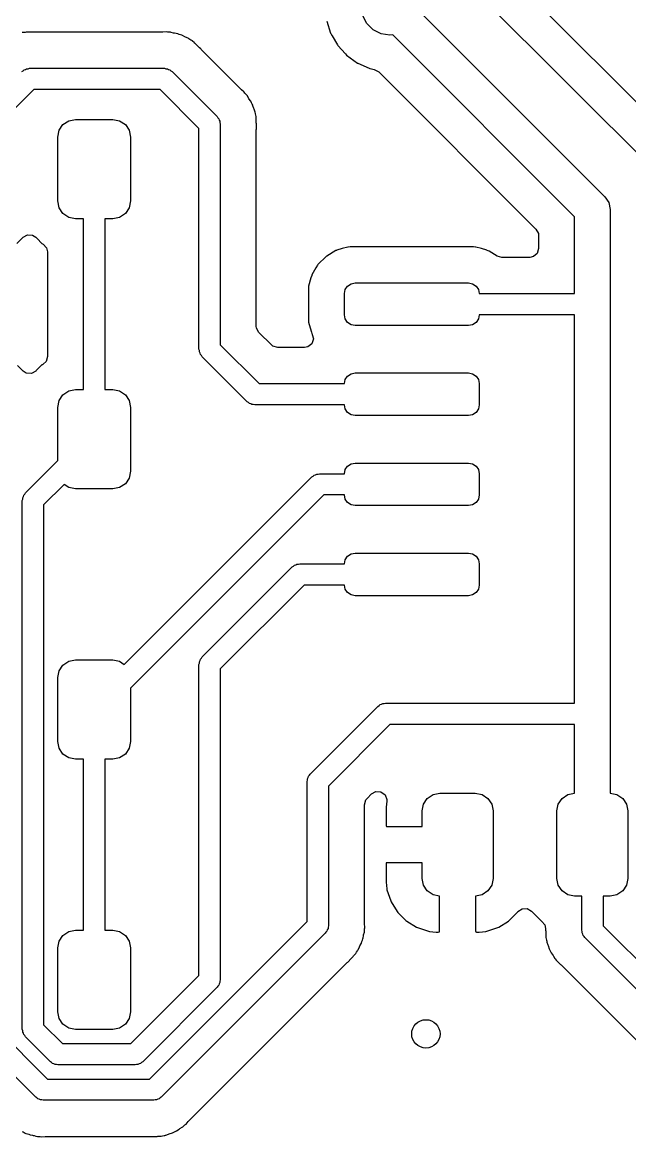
# Model space of a CAD drawing. Extents: x 51 to 243, y -135 to -54.
# Drawn here: x 162.46 to 171.02, y -126.67 to -110.96 of the extents above; entities that cross this region are included whole.
import ezdxf

# ---------------------------------------------------------------- set-up
doc = ezdxf.new("R2010")
doc.units = 0
doc.layers.add('BLACK', color=7, linetype='CONTINUOUS')

msp = doc.modelspace()

# ---------------------------------------------------------------- linework, layer by layer
at = {"layer": 'BLACK', "linetype": 'CONTINUOUS'}
for p, q in [((169.099, -110.071), (172.582, -113.554)), ((172.155, -113.835), (168.672, -110.352)), ((167.316, -110.979), (167.26, -110.868)), ((168.034, -110.784), (170.672, -113.422)), ((166.751, -110.947), (166.805, -111.116)), ((167.405, -111.068), (167.316, -110.979)), ((167.516, -111.124), (167.405, -111.068)), ((162.502, -111.103), (162.456, -111.104)), ((162.514, -111.102), (162.502, -111.103)), ((162.515, -111.102), (162.514, -111.102)), ((162.519, -111.102), (162.515, -111.102)), ((162.515, -111.102), (162.515, -111.102)), ((162.548, -111.102), (162.519, -111.102)), ((162.552, -111.101), (162.548, -111.102)), ((162.615, -111.099), (162.552, -111.101)), ((162.622, -111.099), (162.615, -111.099)), ((162.615, -111.099), (162.615, -111.099)), ((162.63, -111.101), (162.622, -111.099)), ((162.642, -111.102), (162.63, -111.101)), ((164.428, -111.102), (162.642, -111.102)), ((164.44, -111.101), (164.428, -111.102)), ((164.486, -111.097), (164.44, -111.101)), ((164.507, -111.1), (164.486, -111.097)), ((164.527, -111.102), (164.507, -111.1)), ((164.548, -111.102), (164.527, -111.102)), ((164.559, -111.104), (164.548, -111.102)), ((164.593, -111.113), (164.559, -111.104)), ((164.605, -111.115), (164.593, -111.113)), ((164.65, -111.123), (164.605, -111.115)), ((164.67, -111.131), (164.65, -111.123)), ((164.689, -111.138), (164.67, -111.131)), ((164.709, -111.143), (164.689, -111.138)), ((164.716, -111.147), (164.709, -111.143)), ((164.75, -111.165), (164.716, -111.147)), ((164.716, -111.147), (164.716, -111.147)), ((164.76, -111.17), (164.75, -111.165)), ((164.796, -111.186), (164.76, -111.17)), ((164.803, -111.189), (164.796, -111.186)), ((164.796, -111.186), (164.796, -111.186)), ((164.809, -111.194), (164.803, -111.189)), ((164.82, -111.202), (164.809, -111.194)), ((164.836, -111.213), (164.82, -111.202)), ((164.848, -111.219), (164.836, -111.213)), ((164.855, -111.223), (164.848, -111.219)), ((164.886, -111.252), (164.855, -111.223)), ((166.805, -111.116), (166.809, -111.121)), ((166.809, -111.121), (166.809, -111.121)), ((166.809, -111.121), (166.826, -111.151)), ((166.826, -111.151), (166.901, -111.281)), ((167.64, -111.144), (167.516, -111.124)), ((167.68, -111.138), (167.64, -111.144)), ((170.245, -113.703), (167.68, -111.138)), ((164.889, -111.255), (164.886, -111.252)), ((164.898, -111.262), (164.889, -111.255)), ((164.901, -111.265), (164.898, -111.262)), ((164.922, -111.286), (164.901, -111.265)), ((164.925, -111.288), (164.922, -111.286)), ((164.959, -111.321), (164.925, -111.288)), ((164.976, -111.337), (164.959, -111.321)), ((164.981, -111.344), (164.976, -111.337)), ((164.989, -111.352), (164.981, -111.344)), ((164.981, -111.344), (164.981, -111.344)), ((165.539, -111.903), (164.989, -111.352)), ((166.901, -111.281), (166.905, -111.286)), ((166.905, -111.286), (166.905, -111.286)), ((166.905, -111.286), (167.015, -111.408)), ((167.015, -111.408), (167.029, -111.423)), ((167.029, -111.423), (167.183, -111.535)), ((167.183, -111.535), (167.189, -111.538)), ((167.189, -111.538), (167.189, -111.538)), ((167.189, -111.538), (167.348, -111.609)), ((162.454, -111.654), (162.471, -111.644)), ((162.471, -111.644), (162.485, -111.63)), ((162.485, -111.63), (162.504, -111.625)), ((162.504, -111.625), (162.521, -111.615)), ((162.521, -111.615), (162.541, -111.615)), ((162.541, -111.615), (162.56, -111.61)), ((162.56, -111.61), (164.465, -111.61)), ((164.465, -111.61), (164.484, -111.615)), ((164.484, -111.615), (164.504, -111.615)), ((164.504, -111.615), (164.521, -111.625)), ((164.521, -111.625), (164.54, -111.63)), ((164.54, -111.63), (164.554, -111.644)), ((164.554, -111.644), (164.571, -111.654)), ((164.571, -111.654), (165.206, -112.289)), ((167.348, -111.609), (167.358, -111.613)), ((167.358, -111.613), (167.364, -111.614)), ((167.364, -111.614), (167.364, -111.614)), ((167.364, -111.614), (167.421, -111.626)), ((167.421, -111.626), (167.484, -111.66)), ((167.484, -111.66), (169.7, -113.876)), ((162.622, -111.91), (162.104, -112.428)), ((164.403, -111.91), (162.622, -111.91)), ((164.95, -112.457), (164.403, -111.91)), ((165.548, -111.911), (165.539, -111.903)), ((165.584, -111.941), (165.548, -111.911)), ((165.589, -111.947), (165.584, -111.941)), ((165.596, -111.958), (165.589, -111.947)), ((165.609, -111.973), (165.596, -111.958)), ((165.624, -111.988), (165.609, -111.973)), ((165.628, -111.995), (165.624, -111.988)), ((165.648, -112.028), (165.628, -111.995)), ((165.628, -111.995), (165.628, -111.995)), ((165.654, -112.038), (165.648, -112.028)), ((165.682, -112.075), (165.654, -112.038)), ((165.69, -112.095), (165.682, -112.075)), ((165.698, -112.113), (165.69, -112.095)), ((165.709, -112.131), (165.698, -112.113)), ((165.711, -112.139), (165.709, -112.131)), ((165.722, -112.176), (165.711, -112.139)), ((165.711, -112.139), (165.711, -112.139)), ((165.726, -112.187), (165.722, -112.176)), ((163.114, -112.349), (163.21, -112.33)), ((163.21, -112.33), (163.735, -112.33)), ((163.735, -112.33), (163.831, -112.349)), ((165.206, -112.289), (165.216, -112.306)), ((165.216, -112.306), (165.23, -112.32)), ((165.23, -112.32), (165.235, -112.339)), ((165.743, -112.23), (165.726, -112.187)), ((165.745, -112.248), (165.743, -112.23)), ((165.746, -112.251), (165.745, -112.248)), ((165.75, -112.271), (165.746, -112.251)), ((165.756, -112.291), (165.75, -112.271)), ((165.757, -112.322), (165.756, -112.291)), ((165.757, -112.337), (165.757, -112.322)), ((162.96, -112.58), (162.979, -112.484)), ((162.979, -112.484), (163.033, -112.403)), ((163.033, -112.403), (163.114, -112.349)), ((163.831, -112.349), (163.912, -112.403)), ((163.912, -112.403), (163.966, -112.484)), ((163.966, -112.484), (163.985, -112.58)), ((164.95, -115.57), (164.95, -112.457)), ((165.235, -112.339), (165.245, -112.356)), ((165.245, -112.356), (165.245, -112.376)), ((165.245, -112.376), (165.25, -112.395)), ((165.25, -112.395), (165.25, -115.508)), ((165.758, -112.349), (165.757, -112.337)), ((165.758, -112.354), (165.758, -112.349)), ((165.758, -112.383), (165.758, -112.354)), ((165.759, -112.387), (165.758, -112.383)), ((165.758, -112.477), (165.759, -112.465)), ((165.758, -115.245), (165.758, -112.477)), ((165.76, -112.432), (165.759, -112.387)), ((165.759, -112.465), (165.761, -112.457)), ((165.761, -112.457), (165.76, -112.432)), ((162.96, -113.48), (162.96, -112.58)), ((163.985, -112.58), (163.985, -113.48)), ((170.672, -113.422), (170.672, -113.422)), ((170.672, -113.422), (170.726, -113.503)), ((162.979, -113.576), (162.96, -113.48)), ((163.033, -113.657), (162.979, -113.576)), ((163.966, -113.576), (163.912, -113.657)), ((163.985, -113.48), (163.966, -113.576)), ((170.726, -113.503), (170.745, -113.599)), ((163.114, -113.711), (163.033, -113.657)), ((163.21, -113.73), (163.114, -113.711)), ((163.322, -113.73), (163.21, -113.73)), ((163.322, -116.14), (163.322, -113.73)), ((163.735, -113.73), (163.623, -113.73)), ((163.623, -113.73), (163.623, -116.14)), ((163.831, -113.711), (163.735, -113.73)), ((163.912, -113.657), (163.831, -113.711)), ((170.245, -114.785), (170.245, -113.703)), ((170.745, -113.599), (170.745, -121.83)), ((169.7, -113.876), (169.734, -113.939)), ((162.384, -114.078), (162.471, -113.992)), ((162.471, -113.992), (162.533, -113.958)), ((162.533, -113.958), (162.604, -113.963)), ((162.604, -113.963), (162.649, -113.992)), ((162.649, -113.992), (162.667, -114.009)), ((162.667, -114.009), (162.737, -114.079)), ((169.734, -113.939), (169.736, -113.965)), ((169.736, -113.965), (169.736, -114.15)), ((162.737, -114.079), (162.754, -114.09)), ((162.754, -114.09), (162.802, -114.143)), ((162.802, -114.143), (162.814, -114.197)), ((162.814, -114.197), (162.814, -115.673)), ((166.88, -114.18), (166.75, -114.257)), ((166.886, -114.176), (166.88, -114.18)), ((166.88, -114.18), (166.88, -114.18)), ((166.894, -114.174), (166.886, -114.176)), ((166.97, -114.152), (166.894, -114.174)), ((166.894, -114.174), (166.894, -114.174)), ((167.046, -114.129), (166.97, -114.152)), ((167.053, -114.129), (167.046, -114.129)), ((167.081, -114.127), (167.053, -114.129)), ((167.053, -114.129), (167.053, -114.129)), ((167.083, -114.126), (167.081, -114.127)), ((167.081, -114.127), (167.081, -114.127)), ((168.817, -114.126), (167.083, -114.126)), ((168.819, -114.127), (168.817, -114.126)), ((168.847, -114.129), (168.819, -114.127)), ((168.819, -114.127), (168.819, -114.127)), ((168.854, -114.129), (168.847, -114.129)), ((168.847, -114.129), (168.847, -114.129)), ((168.93, -114.152), (168.854, -114.129)), ((169.006, -114.174), (168.93, -114.152)), ((169.014, -114.176), (169.006, -114.174)), ((169.006, -114.174), (169.006, -114.174)), ((169.038, -114.19), (169.014, -114.176)), ((169.154, -114.259), (169.038, -114.19)), ((169.736, -114.15), (169.716, -114.219)), ((166.743, -114.261), (166.626, -114.378)), ((166.75, -114.257), (166.743, -114.261)), ((166.75, -114.257), (166.75, -114.257)), ((169.218, -114.276), (169.154, -114.259)), ((169.611, -114.276), (169.218, -114.276)), ((169.663, -114.265), (169.611, -114.276)), ((169.716, -114.219), (169.663, -114.265)), ((166.539, -114.529), (166.528, -114.565)), ((166.541, -114.521), (166.539, -114.529)), ((166.539, -114.529), (166.539, -114.529)), ((166.599, -114.423), (166.541, -114.521)), ((166.622, -114.385), (166.599, -114.423)), ((166.626, -114.378), (166.622, -114.385)), ((166.622, -114.385), (166.622, -114.385)), ((166.494, -114.688), (166.492, -114.716)), ((166.528, -114.565), (166.494, -114.681)), ((166.494, -114.681), (166.494, -114.688)), ((166.494, -114.688), (166.494, -114.688)), ((167.011, -114.728), (167.044, -114.679)), ((167.044, -114.679), (167.093, -114.646)), ((167.093, -114.646), (167.15, -114.635)), ((167.15, -114.635), (168.75, -114.635)), ((168.75, -114.635), (168.807, -114.646)), ((168.807, -114.646), (168.856, -114.679)), ((168.856, -114.679), (168.889, -114.728)), ((166.492, -114.716), (166.492, -114.718)), ((166.492, -114.718), (166.492, -115.152)), ((167, -114.785), (167.011, -114.728)), ((167, -115.085), (167, -114.785)), ((168.889, -114.728), (168.9, -114.785)), ((168.9, -114.785), (170.245, -114.785)), ((166.492, -115.152), (166.492, -115.154)), ((166.492, -115.154), (166.492, -115.154)), ((166.492, -115.154), (166.494, -115.177)), ((167.011, -115.142), (167, -115.085)), ((167.044, -115.191), (167.011, -115.142)), ((168.889, -115.142), (168.856, -115.191)), ((168.9, -115.085), (168.889, -115.142)), ((170.245, -115.085), (168.9, -115.085)), ((170.245, -120.561), (170.245, -115.085)), ((170.245, -115.085), (170.245, -115.085)), ((165.761, -115.272), (165.758, -115.245)), ((165.795, -115.334), (165.761, -115.272)), ((166.494, -115.177), (166.494, -115.189)), ((166.494, -115.189), (166.518, -115.269)), ((166.518, -115.269), (166.535, -115.33)), ((167.093, -115.224), (167.044, -115.191)), ((167.15, -115.235), (167.093, -115.224)), ((168.75, -115.235), (167.15, -115.235)), ((168.807, -115.224), (168.75, -115.235)), ((168.856, -115.191), (168.807, -115.224)), ((165.971, -115.51), (165.795, -115.334)), ((166.535, -115.33), (166.541, -115.349)), ((166.563, -115.425), (166.54, -115.493)), ((166.541, -115.349), (166.545, -115.356)), ((166.545, -115.356), (166.546, -115.357)), ((166.546, -115.357), (166.548, -115.363)), ((166.548, -115.363), (166.547, -115.363)), ((166.547, -115.363), (166.563, -115.425)), ((164.955, -115.589), (164.95, -115.57)), ((164.955, -115.609), (164.955, -115.589)), ((164.965, -115.626), (164.955, -115.609)), ((164.97, -115.645), (164.965, -115.626)), ((165.25, -115.508), (165.797, -116.055)), ((165.992, -115.526), (165.971, -115.51)), ((166.06, -115.546), (165.992, -115.526)), ((166.437, -115.546), (166.06, -115.546)), ((166.485, -115.537), (166.437, -115.546)), ((166.54, -115.493), (166.485, -115.537)), ((162.742, -115.788), (162.736, -115.792)), ((162.754, -115.78), (162.742, -115.788)), ((162.742, -115.788), (162.742, -115.788)), ((162.794, -115.741), (162.754, -115.78)), ((162.814, -115.673), (162.794, -115.741)), ((164.984, -115.659), (164.97, -115.645)), ((164.994, -115.676), (164.984, -115.659)), ((165.629, -116.311), (164.994, -115.676)), ((162.471, -115.878), (162.394, -115.801)), ((162.516, -115.907), (162.471, -115.878)), ((162.587, -115.912), (162.516, -115.907)), ((162.649, -115.878), (162.587, -115.912)), ((162.657, -115.87), (162.649, -115.878)), ((162.736, -115.792), (162.657, -115.87)), ((167.044, -115.949), (167.093, -115.916)), ((167.093, -115.916), (167.15, -115.905)), ((167.15, -115.905), (168.75, -115.905)), ((168.75, -115.905), (168.807, -115.916)), ((168.807, -115.916), (168.856, -115.949)), ((165.797, -116.055), (167, -116.055)), ((167, -116.055), (167.011, -115.998)), ((167.011, -115.998), (167.044, -115.949)), ((168.856, -115.949), (168.889, -115.998)), ((168.889, -115.998), (168.9, -116.055)), ((168.9, -116.055), (168.9, -116.355)), ((162.979, -116.294), (163.033, -116.213)), ((163.033, -116.213), (163.114, -116.159)), ((163.114, -116.159), (163.21, -116.14)), ((163.21, -116.14), (163.322, -116.14)), ((163.623, -116.14), (163.735, -116.14)), ((163.735, -116.14), (163.831, -116.159)), ((163.831, -116.159), (163.912, -116.213)), ((163.912, -116.213), (163.966, -116.294)), ((162.96, -116.39), (162.979, -116.294)), ((162.96, -117.14), (162.96, -116.39)), ((163.966, -116.294), (163.985, -116.39)), ((163.985, -116.39), (163.985, -117.29)), ((165.646, -116.321), (165.629, -116.311)), ((165.66, -116.335), (165.646, -116.321)), ((165.679, -116.34), (165.66, -116.335)), ((165.696, -116.35), (165.679, -116.34)), ((165.716, -116.35), (165.696, -116.35)), ((165.735, -116.355), (165.716, -116.35)), ((167, -116.355), (165.735, -116.355)), ((167.011, -116.412), (167, -116.355)), ((167.044, -116.461), (167.011, -116.412)), ((168.889, -116.412), (168.856, -116.461)), ((168.9, -116.355), (168.889, -116.412)), ((167.093, -116.494), (167.044, -116.461)), ((167.15, -116.505), (167.093, -116.494)), ((168.75, -116.505), (167.15, -116.505)), ((168.807, -116.494), (168.75, -116.505)), ((168.856, -116.461), (168.807, -116.494)), ((162.504, -117.596), (162.96, -117.14)), ((167.044, -117.219), (167.093, -117.186)), ((167.093, -117.186), (167.15, -117.175)), ((167.15, -117.175), (168.75, -117.175)), ((168.75, -117.175), (168.807, -117.186)), ((168.807, -117.186), (168.856, -117.219)), ((163.985, -117.29), (163.966, -117.386)), ((166.541, -117.369), (166.559, -117.359)), ((166.559, -117.359), (166.572, -117.345)), ((166.572, -117.345), (166.592, -117.34)), ((166.592, -117.34), (166.609, -117.33)), ((166.609, -117.33), (166.628, -117.33)), ((166.628, -117.33), (166.647, -117.325)), ((166.647, -117.325), (167, -117.325)), ((167, -117.325), (167.011, -117.268)), ((167.011, -117.268), (167.044, -117.219)), ((168.856, -117.219), (168.889, -117.268)), ((168.889, -117.268), (168.9, -117.325)), ((168.9, -117.325), (168.9, -117.625)), ((163.048, -117.477), (162.76, -117.764)), ((163.114, -117.521), (163.048, -117.477)), ((163.912, -117.467), (163.831, -117.521)), ((163.897, -120.013), (166.541, -117.369)), ((163.966, -117.386), (163.912, -117.467)), ((162.466, -117.663), (162.475, -117.646)), ((162.466, -117.683), (162.466, -117.663)), ((162.475, -117.646), (162.481, -117.627)), ((162.481, -117.627), (162.495, -117.613)), ((162.495, -117.613), (162.504, -117.596)), ((163.21, -117.54), (163.114, -117.521)), ((163.735, -117.54), (163.21, -117.54)), ((163.831, -117.521), (163.735, -117.54)), ((166.71, -117.625), (163.985, -120.35)), ((167, -117.625), (166.71, -117.625)), ((167.011, -117.682), (167, -117.625)), ((168.9, -117.625), (168.889, -117.682)), ((162.46, -117.702), (162.466, -117.683)), ((162.46, -125.158), (162.46, -117.702)), ((162.76, -117.764), (162.76, -125.096)), ((167.044, -117.731), (167.011, -117.682)), ((167.093, -117.764), (167.044, -117.731)), ((167.15, -117.775), (167.093, -117.764)), ((168.75, -117.775), (167.15, -117.775)), ((168.807, -117.764), (168.75, -117.775)), ((168.856, -117.731), (168.807, -117.764)), ((168.889, -117.682), (168.856, -117.731)), ((167.044, -118.489), (167.093, -118.456)), ((167.093, -118.456), (167.15, -118.445)), ((167.15, -118.445), (168.75, -118.445)), ((168.75, -118.445), (168.807, -118.456)), ((168.807, -118.456), (168.856, -118.489)), ((166.281, -118.629), (166.295, -118.615)), ((166.295, -118.615), (166.314, -118.61)), ((166.314, -118.61), (166.331, -118.6)), ((166.331, -118.6), (166.351, -118.6)), ((166.351, -118.6), (166.37, -118.595)), ((166.37, -118.595), (167, -118.595)), ((167, -118.595), (167.011, -118.538)), ((167.011, -118.538), (167.044, -118.489)), ((168.856, -118.489), (168.889, -118.538)), ((168.889, -118.538), (168.9, -118.595)), ((168.9, -118.595), (168.9, -118.895)), ((164.994, -119.909), (166.264, -118.639)), ((166.264, -118.639), (166.281, -118.629)), ((166.432, -118.895), (165.25, -120.077)), ((167, -118.895), (166.432, -118.895)), ((167.011, -118.952), (167, -118.895)), ((168.9, -118.895), (168.889, -118.952)), ((167.044, -119.001), (167.011, -118.952)), ((167.093, -119.034), (167.044, -119.001)), ((167.15, -119.045), (167.093, -119.034)), ((168.75, -119.045), (167.15, -119.045)), ((168.807, -119.034), (168.75, -119.045)), ((168.856, -119.001), (168.807, -119.034)), ((168.889, -118.952), (168.856, -119.001)), ((162.979, -120.104), (163.033, -120.023)), ((163.033, -120.023), (163.114, -119.969)), ((163.114, -119.969), (163.21, -119.95)), ((163.21, -119.95), (163.735, -119.95)), ((163.735, -119.95), (163.831, -119.969)), ((163.831, -119.969), (163.897, -120.013)), ((164.95, -120.015), (164.955, -119.996)), ((164.95, -124.398), (164.95, -120.015)), ((164.955, -119.976), (164.965, -119.959)), ((164.955, -119.996), (164.955, -119.976)), ((164.965, -119.959), (164.97, -119.94)), ((164.97, -119.94), (164.984, -119.926)), ((164.984, -119.926), (164.994, -119.909)), ((162.96, -120.2), (162.979, -120.104)), ((165.25, -120.077), (165.25, -124.46)), ((162.96, -121.1), (162.96, -120.2)), ((163.985, -120.35), (163.985, -121.1)), ((166.518, -121.56), (167.473, -120.605)), ((167.473, -120.605), (167.49, -120.595)), ((167.49, -120.595), (167.504, -120.581)), ((167.504, -120.581), (167.523, -120.576)), ((167.523, -120.576), (167.54, -120.566)), ((167.54, -120.566), (167.56, -120.566)), ((167.56, -120.566), (167.579, -120.561)), ((167.579, -120.561), (170.245, -120.561)), ((167.641, -120.861), (166.774, -121.728)), ((170.245, -120.861), (167.641, -120.861)), ((170.245, -121.83), (170.245, -120.861)), ((162.979, -121.196), (162.96, -121.1)), ((163.985, -121.1), (163.966, -121.196)), ((163.033, -121.277), (162.979, -121.196)), ((163.114, -121.331), (163.033, -121.277)), ((163.912, -121.277), (163.831, -121.331)), ((163.966, -121.196), (163.912, -121.277)), ((163.21, -121.35), (163.114, -121.331)), ((163.322, -121.35), (163.21, -121.35)), ((163.322, -123.76), (163.322, -121.35)), ((163.735, -121.35), (163.623, -121.35)), ((163.623, -121.35), (163.623, -123.76)), ((163.831, -121.331), (163.735, -121.35)), ((166.489, -121.61), (166.494, -121.591)), ((166.494, -121.591), (166.508, -121.577)), ((166.508, -121.577), (166.518, -121.56)), ((166.474, -121.666), (166.479, -121.647)), ((166.474, -123.636), (166.474, -121.666)), ((166.479, -121.627), (166.489, -121.61)), ((166.479, -121.647), (166.479, -121.627)), ((166.774, -121.728), (166.774, -123.698)), ((167.303, -121.923), (167.319, -121.902)), ((167.319, -121.902), (167.382, -121.84)), ((167.382, -121.84), (167.444, -121.806)), ((167.444, -121.806), (167.515, -121.811)), ((167.515, -121.811), (167.572, -121.853)), ((167.572, -121.853), (167.596, -121.92)), ((168.114, -121.984), (168.168, -121.903)), ((168.168, -121.903), (168.249, -121.849)), ((168.249, -121.849), (168.345, -121.83)), ((168.345, -121.83), (168.845, -121.83)), ((168.845, -121.83), (168.941, -121.849)), ((168.941, -121.849), (169.022, -121.903)), ((169.022, -121.903), (169.076, -121.984)), ((170.014, -121.984), (170.068, -121.903)), ((170.068, -121.903), (170.149, -121.849)), ((170.149, -121.849), (170.245, -121.83)), ((170.745, -121.83), (170.841, -121.849)), ((170.841, -121.849), (170.922, -121.903)), ((170.922, -121.903), (170.976, -121.984)), ((167.282, -121.991), (167.303, -121.923)), ((167.282, -123.661), (167.282, -121.991)), ((167.596, -121.942), (167.587, -122.026)), ((167.587, -122.026), (167.587, -122.033)), ((167.587, -122.033), (167.587, -122.283)), ((167.596, -121.92), (167.596, -121.942)), ((168.095, -122.08), (168.114, -121.984)), ((169.076, -121.984), (169.095, -122.08)), ((169.995, -122.08), (170.014, -121.984)), ((170.976, -121.984), (170.995, -122.08)), ((168.095, -122.301), (168.095, -122.08)), ((169.095, -122.08), (169.095, -123.03)), ((169.995, -123.03), (169.995, -122.08)), ((170.995, -122.08), (170.995, -123.03)), ((167.587, -122.283), (167.591, -122.298)), ((167.591, -122.298), (167.593, -122.299)), ((167.593, -122.299), (167.601, -122.301)), ((167.601, -122.301), (168.095, -122.301)), ((167.589, -122.815), (167.587, -122.823)), ((167.587, -122.823), (167.587, -123.077)), ((167.59, -122.813), (167.589, -122.815)), ((167.605, -122.809), (167.59, -122.813)), ((168.095, -122.809), (167.605, -122.809)), ((168.095, -123.03), (168.095, -122.809)), ((167.587, -123.077), (167.587, -123.084)), ((167.587, -123.084), (167.597, -123.179)), ((168.114, -123.126), (168.095, -123.03)), ((168.168, -123.207), (168.114, -123.126)), ((169.076, -123.126), (169.022, -123.207)), ((169.095, -123.03), (169.076, -123.126)), ((170.014, -123.126), (169.995, -123.03)), ((170.068, -123.207), (170.014, -123.126)), ((170.976, -123.126), (170.922, -123.207)), ((170.995, -123.03), (170.976, -123.126)), ((167.597, -123.179), (167.6, -123.193)), ((167.6, -123.193), (167.652, -123.347)), ((168.249, -123.261), (168.168, -123.207)), ((168.341, -123.279), (168.249, -123.261)), ((168.341, -123.774), (168.341, -123.279)), ((168.941, -123.261), (168.849, -123.279)), ((168.849, -123.279), (168.849, -123.77)), ((169.022, -123.207), (168.941, -123.261)), ((170.149, -123.261), (170.068, -123.207)), ((170.245, -123.28), (170.149, -123.261)), ((170.345, -123.28), (170.245, -123.28)), ((170.345, -123.759), (170.345, -123.28)), ((170.745, -123.28), (170.645, -123.28)), ((170.645, -123.28), (170.645, -123.697)), ((170.841, -123.261), (170.745, -123.28)), ((170.922, -123.207), (170.841, -123.261)), ((167.652, -123.347), (167.658, -123.36)), ((167.658, -123.36), (167.743, -123.498)), ((169.446, -123.499), (169.504, -123.458)), ((169.504, -123.458), (169.575, -123.455)), ((169.575, -123.455), (169.636, -123.491)), ((164.251, -125.859), (166.474, -123.636)), ((167.743, -123.498), (167.752, -123.509)), ((167.752, -123.509), (167.867, -123.624)), ((167.867, -123.624), (167.878, -123.633)), ((167.878, -123.633), (168.016, -123.718)), ((169.175, -123.717), (169.313, -123.632)), ((169.313, -123.632), (169.324, -123.623)), ((169.324, -123.623), (169.439, -123.508)), ((169.439, -123.508), (169.446, -123.499)), ((169.636, -123.491), (169.643, -123.498)), ((169.643, -123.498), (169.647, -123.504)), ((169.647, -123.504), (169.772, -123.629)), ((169.772, -123.629), (169.778, -123.633)), ((169.778, -123.633), (169.784, -123.638)), ((169.784, -123.638), (169.782, -123.639)), ((169.782, -123.639), (169.823, -123.684)), ((163.033, -123.833), (163.114, -123.779)), ((163.114, -123.779), (163.21, -123.76)), ((163.21, -123.76), (163.322, -123.76)), ((163.623, -123.76), (163.735, -123.76)), ((163.735, -123.76), (163.831, -123.779)), ((163.831, -123.779), (163.912, -123.833)), ((166.74, -123.787), (166.73, -123.804)), ((166.754, -123.773), (166.74, -123.787)), ((166.759, -123.754), (166.754, -123.773)), ((166.769, -123.737), (166.759, -123.754)), ((166.774, -123.698), (166.769, -123.717)), ((166.769, -123.717), (166.769, -123.737)), ((167.271, -123.826), (167.281, -123.789)), ((167.281, -123.789), (167.282, -123.781)), ((167.281, -123.789), (167.281, -123.789)), ((167.283, -123.673), (167.282, -123.661)), ((167.282, -123.76), (167.284, -123.74)), ((167.282, -123.781), (167.282, -123.76)), ((167.287, -123.719), (167.283, -123.673)), ((167.284, -123.74), (167.286, -123.727)), ((167.286, -123.727), (167.287, -123.719)), ((168.016, -123.718), (168.029, -123.724)), ((168.029, -123.724), (168.184, -123.775)), ((168.184, -123.775), (168.197, -123.778)), ((168.197, -123.778), (168.291, -123.788)), ((168.291, -123.788), (168.298, -123.788)), ((168.298, -123.788), (168.323, -123.788)), ((168.323, -123.788), (168.338, -123.784)), ((168.338, -123.784), (168.339, -123.782)), ((168.339, -123.782), (168.341, -123.774)), ((168.849, -123.77), (168.853, -123.785)), ((168.853, -123.785), (168.855, -123.786)), ((168.855, -123.786), (168.863, -123.788)), ((168.863, -123.788), (168.892, -123.788)), ((168.892, -123.788), (168.899, -123.788)), ((168.899, -123.788), (168.994, -123.778)), ((168.994, -123.778), (169.008, -123.775)), ((169.008, -123.775), (169.162, -123.723)), ((169.162, -123.723), (169.175, -123.717)), ((169.823, -123.684), (169.835, -123.735)), ((169.835, -123.735), (169.836, -123.767)), ((169.836, -123.767), (169.837, -123.771)), ((169.837, -123.771), (169.837, -123.8)), ((169.837, -123.8), (169.837, -123.805)), ((170.35, -123.778), (170.345, -123.759)), ((170.35, -123.798), (170.35, -123.778)), ((170.36, -123.815), (170.35, -123.798)), ((170.645, -123.697), (173.036, -126.088)), ((162.96, -124.01), (162.979, -123.914)), ((162.979, -123.914), (163.033, -123.833)), ((163.912, -123.833), (163.966, -123.914)), ((163.966, -123.914), (163.985, -124.01)), ((166.73, -123.804), (164.419, -126.115)), ((167.219, -123.983), (167.241, -123.942)), ((167.241, -123.942), (167.246, -123.922)), ((167.246, -123.922), (167.253, -123.903)), ((167.253, -123.903), (167.261, -123.883)), ((167.261, -123.883), (167.263, -123.87)), ((167.263, -123.87), (167.269, -123.838)), ((167.269, -123.838), (167.271, -123.826)), ((169.837, -123.805), (169.838, -123.817)), ((169.838, -123.817), (169.839, -123.863)), ((169.839, -123.863), (169.845, -123.883)), ((169.845, -123.883), (169.845, -123.883)), ((169.845, -123.883), (169.849, -123.903)), ((169.849, -123.903), (169.851, -123.915)), ((169.851, -123.915), (169.852, -123.924)), ((169.852, -123.924), (169.855, -123.931)), ((169.855, -123.931), (169.855, -123.931)), ((169.855, -123.931), (169.869, -123.967)), ((170.365, -123.834), (170.36, -123.815)), ((170.379, -123.848), (170.365, -123.834)), ((170.389, -123.865), (170.379, -123.848)), ((172.868, -126.344), (170.389, -123.865)), ((162.96, -124.91), (162.96, -124.01)), ((163.985, -124.01), (163.985, -124.91)), ((167.132, -124.118), (167.161, -124.088)), ((167.161, -124.088), (167.171, -124.069)), ((167.171, -124.069), (167.182, -124.053)), ((167.182, -124.053), (167.19, -124.042)), ((167.19, -124.042), (167.195, -124.036)), ((167.19, -124.042), (167.19, -124.042)), ((167.195, -124.036), (167.214, -123.993)), ((167.214, -123.993), (167.219, -123.983)), ((169.869, -123.967), (169.873, -123.978)), ((169.873, -123.978), (169.886, -124.023)), ((169.886, -124.023), (169.897, -124.041)), ((169.897, -124.041), (169.905, -124.059)), ((169.905, -124.059), (169.913, -124.079)), ((169.913, -124.079), (169.94, -124.116)), ((169.94, -124.116), (169.941, -124.116)), ((169.941, -124.116), (169.947, -124.126)), ((164.805, -126.448), (167.032, -124.222)), ((167.032, -124.222), (167.04, -124.214)), ((167.04, -124.214), (167.047, -124.209)), ((167.04, -124.214), (167.04, -124.214)), ((167.047, -124.209), (167.096, -124.158)), ((167.096, -124.158), (167.098, -124.155)), ((167.098, -124.155), (167.119, -124.134)), ((167.119, -124.134), (167.122, -124.131)), ((167.122, -124.131), (167.129, -124.122)), ((167.129, -124.122), (167.132, -124.118)), ((169.947, -124.126), (169.967, -124.159)), ((169.967, -124.159), (169.967, -124.159)), ((169.967, -124.159), (169.971, -124.166)), ((169.971, -124.166), (169.986, -124.181)), ((169.986, -124.181), (169.999, -124.196)), ((169.999, -124.196), (170.011, -124.213)), ((170.011, -124.213), (170.036, -124.234)), ((170.036, -124.234), (170.047, -124.243)), ((170.047, -124.243), (170.056, -124.251)), ((170.056, -124.251), (172.45, -126.646)), ((163.988, -125.36), (164.95, -124.398)), ((165.206, -124.566), (164.157, -125.616)), ((165.216, -124.549), (165.206, -124.566)), ((165.23, -124.535), (165.216, -124.549)), ((165.235, -124.516), (165.23, -124.535)), ((165.245, -124.499), (165.235, -124.516)), ((165.25, -124.46), (165.245, -124.479)), ((165.245, -124.479), (165.245, -124.499)), ((162.979, -125.006), (162.96, -124.91)), ((163.033, -125.087), (162.979, -125.006)), ((163.966, -125.006), (163.912, -125.087)), ((163.985, -124.91), (163.966, -125.006)), ((162.649, -126.115), (161.694, -125.16)), ((162.062, -125.104), (162.817, -125.859)), ((162.466, -125.177), (162.46, -125.158)), ((162.466, -125.197), (162.466, -125.177)), ((162.475, -125.214), (162.466, -125.197)), ((162.481, -125.233), (162.475, -125.214)), ((162.76, -125.096), (163.024, -125.36)), ((163.114, -125.141), (163.033, -125.087)), ((163.21, -125.16), (163.114, -125.141)), ((163.735, -125.16), (163.21, -125.16)), ((163.831, -125.141), (163.735, -125.16)), ((163.912, -125.087), (163.831, -125.141)), ((162.495, -125.247), (162.481, -125.233)), ((162.504, -125.264), (162.495, -125.247)), ((162.856, -125.616), (162.504, -125.264)), ((163.024, -125.36), (163.988, -125.36)), ((162.873, -125.625), (162.856, -125.616)), ((162.887, -125.639), (162.873, -125.625)), ((162.906, -125.645), (162.887, -125.639)), ((162.923, -125.654), (162.906, -125.645)), ((162.943, -125.654), (162.923, -125.654)), ((162.962, -125.66), (162.943, -125.654)), ((164.05, -125.66), (162.962, -125.66)), ((164.07, -125.654), (164.05, -125.66)), ((164.089, -125.654), (164.07, -125.654)), ((164.106, -125.645), (164.089, -125.654)), ((164.125, -125.639), (164.106, -125.645)), ((164.139, -125.625), (164.125, -125.639)), ((164.157, -125.616), (164.139, -125.625)), ((162.817, -125.859), (164.251, -125.859)), ((162.666, -126.125), (162.649, -126.115)), ((162.68, -126.139), (162.666, -126.125)), ((162.699, -126.144), (162.68, -126.139)), ((162.716, -126.154), (162.699, -126.144)), ((162.736, -126.154), (162.716, -126.154)), ((162.755, -126.159), (162.736, -126.154)), ((164.313, -126.159), (162.755, -126.159)), ((164.332, -126.154), (164.313, -126.159)), ((164.352, -126.154), (164.332, -126.154)), ((164.369, -126.144), (164.352, -126.154)), ((164.388, -126.139), (164.369, -126.144)), ((164.402, -126.125), (164.388, -126.139)), ((164.419, -126.115), (164.402, -126.125)), ((164.767, -126.493), (164.797, -126.457)), ((164.797, -126.457), (164.805, -126.448)), ((162.459, -126.599), (162.47, -126.604)), ((162.47, -126.604), (162.5, -126.62)), ((162.5, -126.62), (162.51, -126.626)), ((162.51, -126.626), (162.531, -126.631)), ((164.532, -126.631), (164.577, -126.618)), ((164.577, -126.618), (164.595, -126.607)), ((164.595, -126.607), (164.613, -126.599)), ((164.613, -126.599), (164.633, -126.591)), ((164.633, -126.591), (164.67, -126.564)), ((164.67, -126.564), (164.68, -126.557)), ((164.68, -126.557), (164.713, -126.538)), ((164.713, -126.538), (164.72, -126.533)), ((164.713, -126.538), (164.713, -126.538)), ((164.72, -126.533), (164.735, -126.518)), ((164.735, -126.518), (164.75, -126.505)), ((164.75, -126.505), (164.767, -126.493)), ((162.531, -126.631), (162.55, -126.638)), ((162.55, -126.638), (162.57, -126.646)), ((162.57, -126.646), (162.604, -126.652)), ((162.604, -126.652), (162.615, -126.654)), ((162.615, -126.654), (162.627, -126.656)), ((162.627, -126.656), (162.652, -126.662)), ((162.652, -126.662), (162.672, -126.668)), ((162.672, -126.668), (162.693, -126.668)), ((162.693, -126.668), (162.713, -126.669)), ((162.713, -126.669), (162.734, -126.672)), ((162.734, -126.672), (162.78, -126.668)), ((162.78, -126.668), (162.792, -126.668)), ((162.792, -126.668), (164.231, -126.668)), ((164.231, -126.668), (164.243, -126.668)), ((164.243, -126.668), (164.243, -126.668)), ((164.243, -126.668), (164.251, -126.67)), ((164.251, -126.67), (164.321, -126.668)), ((164.321, -126.668), (164.325, -126.668)), ((164.325, -126.668), (164.354, -126.668)), ((164.354, -126.668), (164.359, -126.667)), ((164.359, -126.667), (164.371, -126.666)), ((164.371, -126.666), (164.417, -126.665)), ((164.417, -126.665), (164.437, -126.659)), ((164.437, -126.659), (164.457, -126.655)), ((164.457, -126.655), (164.464, -126.654)), ((164.464, -126.654), (164.47, -126.653)), ((164.47, -126.653), (164.478, -126.652)), ((164.47, -126.653), (164.47, -126.653)), ((164.478, -126.652), (164.485, -126.649)), ((164.485, -126.649), (164.521, -126.635)), ((164.485, -126.649), (164.485, -126.649)), ((164.521, -126.635), (164.532, -126.631))]:
    msp.add_line(p, q, dxfattribs=at)
at = {"layer": 'BLACK'}
msp.add_circle((168.148, -125.222), 0.2, dxfattribs=at)

doc.saveas('drawing.dxf')
